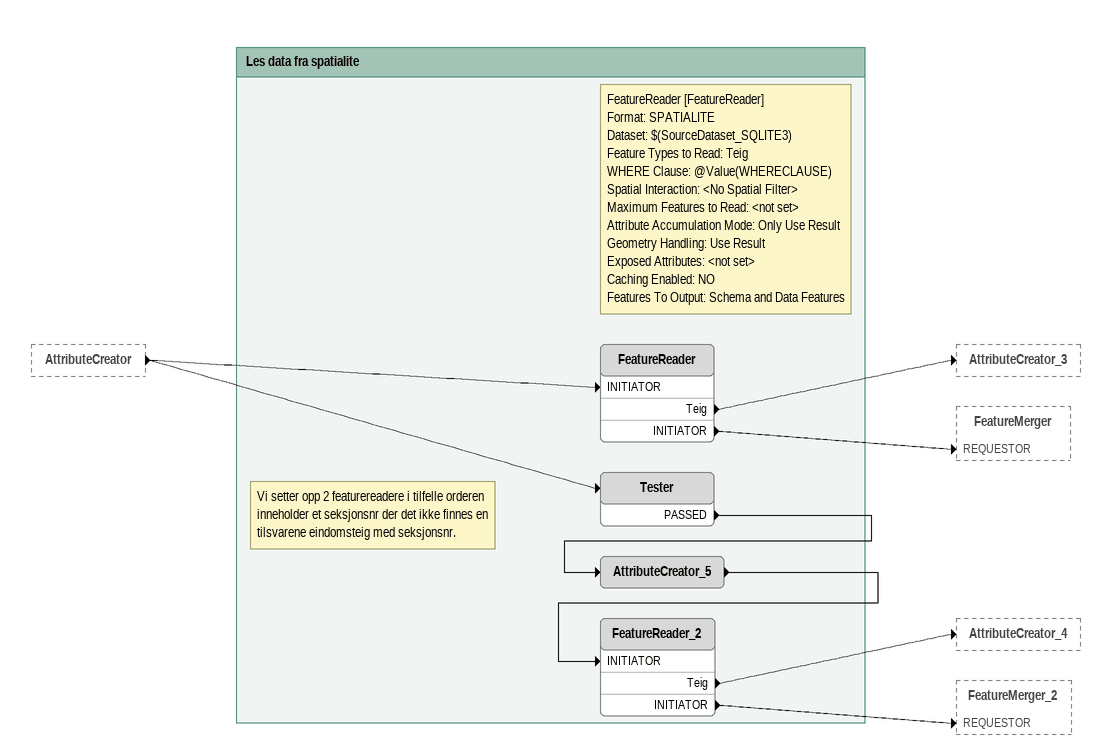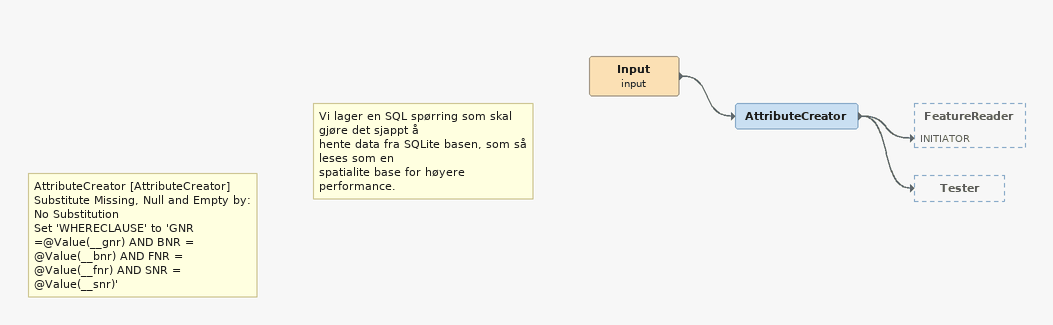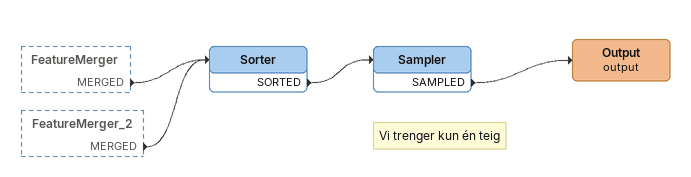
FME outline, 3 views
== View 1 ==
AttributeCreator [outside]
    -> FeatureReader [INITIATOR]
    -> Tester

Bookmark: Les data fra spatialite
Note: FeatureReader [FeatureReader] / Format: SPATIALITE / Dataset: $(SourceDataset_SQLITE3) / Feature Types to Read: Teig / WHERE Clause: @Value(WHERECLAUSE) / Spatial Interaction: <No Spatial Filter> / Maximum Features to Read: <not set> / Attribute Accumulation Mode: Only Use Result / Geometry Handling: Use Result / Exposed Attributes: <not set> / Caching Enabled: NO / Features To Output: Schema and Data Features
FeatureReader
    Teig -> AttributeCreator_3
    INITIATOR -> FeatureMerger [REQUESTOR]
Tester
    PASSED -> AttributeCreator_5
AttributeCreator_5
    -> FeatureReader_2 [INITIATOR]
Note: Vi setter opp 2 featurereadere i tilfelle orderen / inneholder et seksjonsnr der det ikke finnes en / tilsvarene eindomsteig med seksjonsnr.
FeatureReader_2
    Teig -> AttributeCreator_4
    INITIATOR -> FeatureMerger_2 [REQUESTOR]

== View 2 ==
Input (input)
    -> AttributeCreator
Note: AttributeCreator [AttributeCreator] / Substitute Missing, Null and Empty by: No Substitution / Set 'WHERECLAUSE' to 'GNR =@Value(__gnr) AND BNR = @Value(__bnr) AND FNR = @Value(__fnr) AND SNR = @Value(__snr)'
Note: Vi lager en SQL spørring som skal gjøre det sjappt å / hente data fra SQLite basen, som så leses som en / spatialite base for høyere performance.
AttributeCreator
    -> FeatureReader [INITIATOR]
    -> Tester

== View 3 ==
FeatureMerger [outside]
    MERGED -> Sorter
FeatureMerger_2 [outside]
    MERGED -> Sorter
Sorter
    SORTED -> Sampler
Note: Vi trenger kun én teig
Sampler
    SAMPLED -> Output (output)
Output (output)
